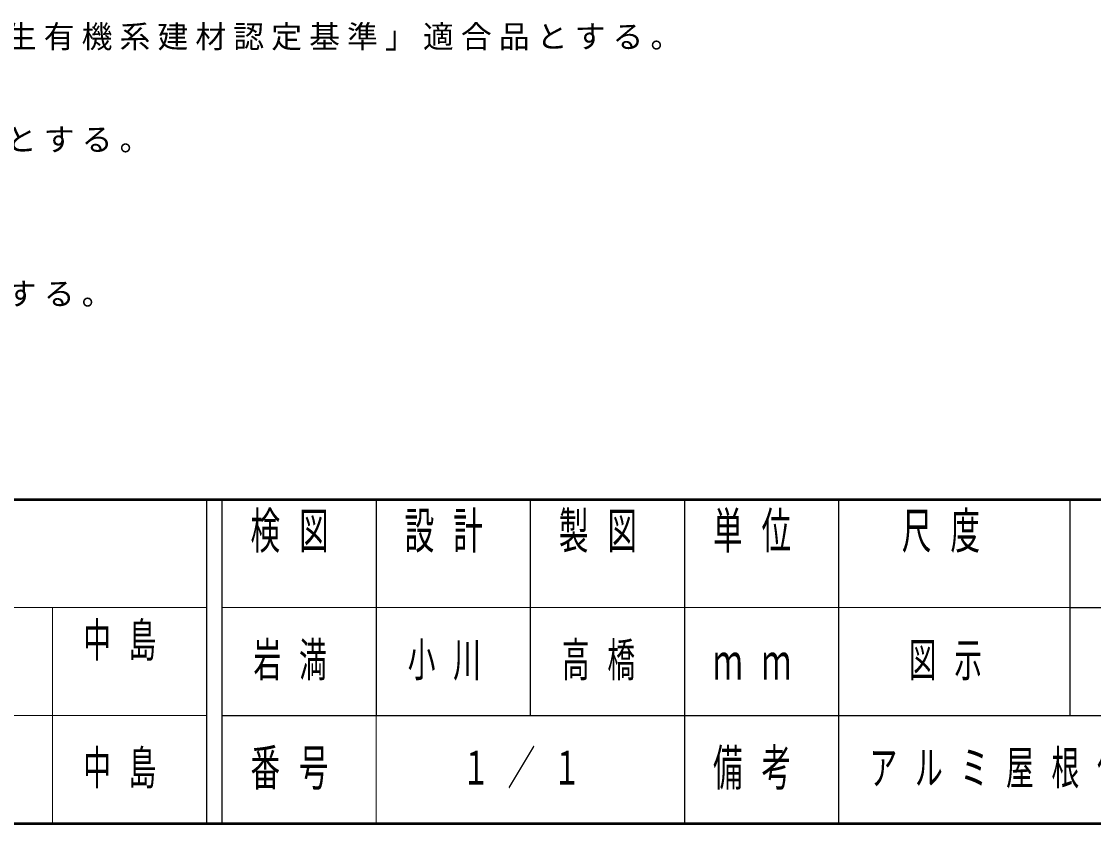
# Model space of a CAD drawing. Units: millimetres on the paper. Extents: x -365 to 10, y -38 to 257.
# Drawn here: x -250.5 to -181, y 0 to 52 of the extents above; entities that cross this region are included whole.
import ezdxf

# ---------------------------------------------------------------- set-up
doc = ezdxf.new("R2010")
doc.units = ezdxf.units.MM
doc.layers.add('LY_1', color=7, linetype='Continuous', lineweight=13)
doc.layers.add('LY_2', color=7, linetype='Continuous', lineweight=13)
doc.styles.add('ＭＳ ゴシック', font='')
doc.styles.get('ＭＳ ゴシック').set_extended_font_data('MS Gothic')

msp = doc.modelspace()

# ---------------------------------------------------------------- linework, layer by layer
at = {"layer": 'LY_2', "lineweight": 50}
for p, q in [((-365, 21), (0, 21)), ((-365, 0), (0, 0))]:
    msp.add_line(p, q, dxfattribs=at)
at = {"layer": 'LY_2', "lineweight": 25}
for p, q in [((-238.5, 21), (-238.5, 0)), ((-237.5, 21), (-237.5, 0)), ((-227.5, 21), (-227.5, 7)), ((-217.5, 21), (-217.5, 7)), ((-207.5, 21), (-207.5, 0)), ((-197.5, 21), (-197.5, 7)), ((-182.5, 21), (-182.5, 7)), ((-182.5, 14), (-70, 14)), ((-237.5, 7), (0, 7)), ((-197.5, 7), (-197.5, 0))]:
    msp.add_line(p, q, dxfattribs=at)
at = {"layer": 'LY_2'}
for p, q in [((-365, 14), (-238.5, 14)), ((-248.5, 14), (-248.5, 0)), ((-237.5, 14), (-182.5, 14)), ((-365, 7), (-238.5, 7)), ((-227.5, 7), (-227.5, 0))]:
    msp.add_line(p, q, dxfattribs=at)

# ---------------------------------------------------------------- texts
at = {"layer": 'LY_1', "style": 'ＭＳ ゴシック'}
for s, insert, char_height, attachment_point in [('\\T1.23;合成木材は、木粉入り再生プラスチック（ポリプロピレン系、色：サンディーブラウン）とし、「再生有機系建材認定基準」適合品とする。', (-362.199, 50.096), 1.466, 7), ('\\T1.23;鋳鉄は、ＦＣＤ４５０とし、亜鉛溶射処理の上、ウレタン樹脂塗料塗装（チャコールグレー）仕上げとする。', (-362.199, 43.43), 1.466, 7), ('\\T1.23;棟包はステンレス（ＳＵＳ３０４）とし、ポリエステル樹脂粉体塗装（チャコールグレー）仕上げとする。', (-362.199, 33.43), 1.466, 7), ('\\T1.64;\\W0.6;中島', (-246.5, 13), 2.199, 1), ('\\T1.64;\\W0.6;岩満', (-232.5, 10.5), 2.199, 5), ('\\T1.64;\\W0.6;小川', (-222.5, 10.5), 2.199, 5), ('\\T1.64;\\W0.6;高橋', (-212.5, 10.5), 2.199, 5), ('\\T1.64;\\W0.6;図示', (-190, 10.5), 2.199, 5), ('\\T1.64;\\W0.6;中島', (-246.5, 3.5), 2.199, 4), ('\\T1.64;\\W0.6;１／１', (-217.5, 3.5), 2.199, 5), ('\\T1.64;\\W0.6;アルミ屋根仕様／ＲＣ基礎', (-195.5, 3.5), 2.199, 4)]:
    msp.add_mtext(s, dxfattribs=dict(at, insert=insert, char_height=char_height, attachment_point=attachment_point))
at = {"layer": 'LY_2', "color": 4, "char_height": 2.346, "style": 'ＭＳ ゴシック'}
for s, insert, attachment_point in [('\\T1.64;\\W0.6;検図', (-232.5, 20.167), 2), ('\\T1.64;\\W0.6;設計', (-222.5, 20.167), 2), ('\\T1.64;\\W0.6;製図', (-212.5, 20.167), 2), ('\\T1.64;\\W0.6;単位', (-202.5, 20.167), 2), ('\\T1.64;\\W0.6;尺度', (-190.25, 20.167), 2), ('\\T1.64;\\W0.6;ｍｍ', (-202.5, 10.5), 5), ('\\T1.64;\\W0.6;番号', (-232.5, 3.5), 5), ('\\T1.64;\\W0.6;備考', (-202.5, 3.5), 5)]:
    msp.add_mtext(s, dxfattribs=dict(at, insert=insert, attachment_point=attachment_point))

doc.saveas('drawing.dxf')
